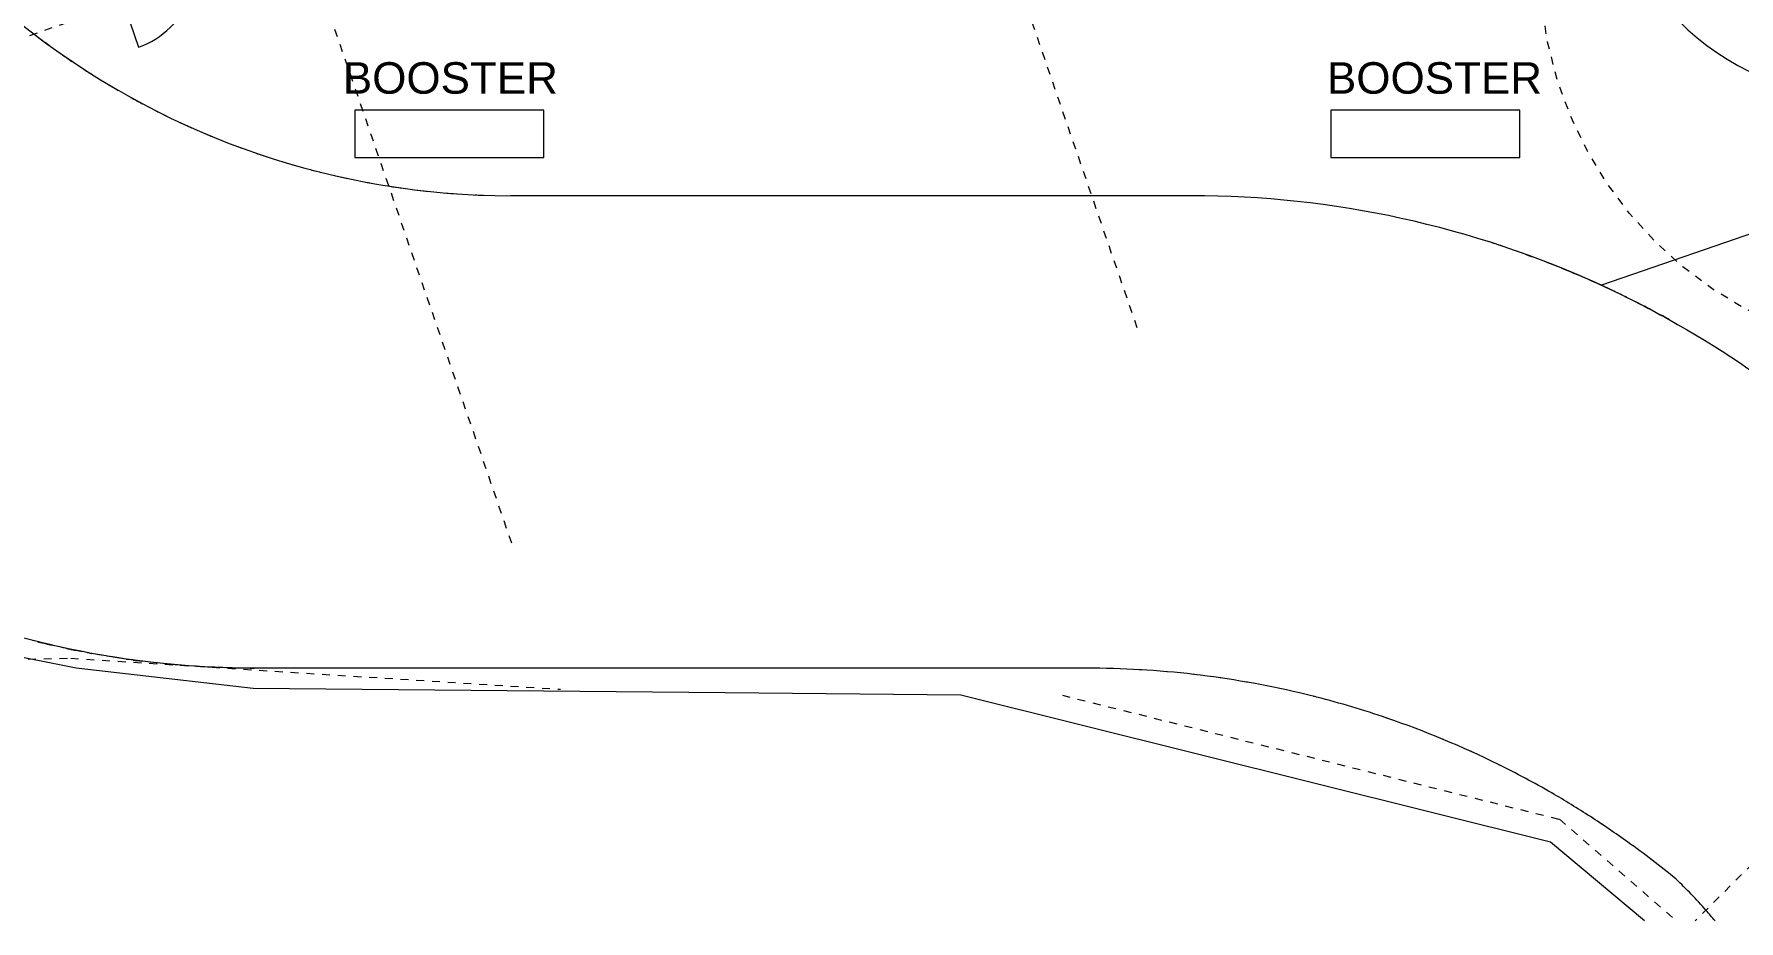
# Model space of a CAD drawing. Header units: metres. Extents: x -2477 to -2336, y 3945 to 4052.
# Drawn here: x -2448.5 to -2426.84, y 3945.45 to 3956.71 of the extents above; entities that cross this region are included whole.
import ezdxf

# ---------------------------------------------------------------- set-up
doc = ezdxf.new("R2010")
doc.units = ezdxf.units.M
for name, pattern in [('03 Dash Tight', [0.0045, 0.003, -0.0015]), ('AEC_Double Dash', [0.039, 0.015, -0.004, 0.006, -0.004, 0.006, -0.004]), ('Grid Line', [0.021, 0.012, -0.003, 0.003, -0.003])]:
    doc.linetypes.add(name, pattern=pattern)
for name, color, linetype, lineweight in [('A-DETL', 90, 'Continuous', 13), ('A-DOOR', 31, 'Continuous', 5), ('A-FLOR', 192, 'Continuous', 5), ('A-GENM', 13, 'Continuous', 5), ('C-PROP-LINE', 91, 'AEC_Double Dash', 13), ('C-TOPO', 7, 'Continuous', 5), ('G-ANNO-TEXT', 231, 'Continuous', 5), ('S-GRID', 1, 'Continuous', 5)]:
    doc.layers.add(name, color=color, linetype=linetype, lineweight=lineweight)
doc.styles.add('Arial_1', font='arial.ttf', dxfattribs={"height": 0.4})

# ---------------------------------------------------------------- blocks, each defined once
blk = doc.blocks.new('Generic Models 4 - Generic Models 2-823071-ROOF - Part A')
at = {"layer": 'A-GENM'}
for start, end in [(19.0004, 199.0004), (199.0004, 19.0004)]:
    blk.add_arc((-2425.288, 3959.163), 3.25, start, end, dxfattribs=at)
blk = doc.blocks.new('Generic Models 6 - Generic Models 2-971374-ROOF - Part A')
at = {"layer": 'A-GENM'}
for p, q in [((-2444.421, 3955.744), (-2444.421, 3955.144)), ((-2442.021, 3955.744), (-2444.421, 3955.744)), ((-2442.021, 3955.144), (-2442.021, 3955.744)), ((-2432.021, 3955.744), (-2432.021, 3955.144)), ((-2429.621, 3955.744), (-2432.021, 3955.744)), ((-2429.621, 3955.144), (-2429.621, 3955.744)), ((-2444.421, 3955.144), (-2442.021, 3955.144)), ((-2432.021, 3955.144), (-2429.621, 3955.144))]:
    blk.add_line(p, q, dxfattribs=at)
blk = doc.blocks.new('Curtain_Wall_Louvre_DoubleDoor - Louvre Double Door-3474692-ROOF - Part A')
at = {"layer": 'A-DOOR'}
for p, q in [((-1.072, 0.708), (-1.072, 1.114)), ((1.072, 0.05), (1.072, 1.114)), ((1.028, -0.065), (0.177, -0.065)), ((1.028, -0.067), (0.177, -0.067)), ((1.028, -0.05), (1.028, -0.065)), ((1.028, -0.065), (1.028, -0.067))]:
    blk.add_line(p, q, dxfattribs=at)
for centre, start, end in [((-1.072, 0.042), 39.2026, 90), ((1.072, 0.042), 90, 141.1755)]:
    blk.add_arc(centre, 1.072, start, end, dxfattribs=at)
blk = doc.blocks.new('Family - ___-240017-ROOF - Part A')
at = {"layer": 'C-PROP-LINE'}
for p, q in [((-2420.301, 3952.544), (-2427.393, 3945.451)), ((-2456.174, 3948.633), (-2448.033, 3948.786)), ((-2448.033, 3948.786), (-2441.808, 3948.392)), ((-2435.434, 3948.316), (-2429.117, 3946.741)), ((-2429.117, 3946.741), (-2427.633, 3945.451))]:
    blk.add_line(p, q, dxfattribs=at)

msp = doc.modelspace()

# ---------------------------------------------------------------- linework, layer by layer
at = {"layer": 'A-DETL', "linetype": '03 Dash Tight', "lineweight": 5}
msp.add_circle((-2424.37, 3957.616), 5, dxfattribs=at)
at = {"layer": 'A-FLOR'}
for p, q in [((-2409.642, 3960.044), (-2428.583, 3953.522)), ((-2433.795, 3954.66), (-2442.441, 3954.66)), ((-2435.128, 3948.66), (-2445.704, 3948.66))]:
    msp.add_line(p, q, dxfattribs=at)
for centre, radius, start, end in [((-2442.441, 3964.627), 9.967, 232.5749, 270), ((-2433.795, 3942.16), 12.5, 65.359, 90), ((-2433.795, 3942.16), 12.5, 71.5694, 72.4072)]:
    msp.add_arc(centre, radius, start, end, dxfattribs=at)
for points in [[(-2448.436, 3956.665), (-2448.392, 3956.632), (-2448.348, 3956.599), (-2448.303, 3956.566)], [(-2448.154, 3956.46), (-2448.109, 3956.429), (-2448.064, 3956.397), (-2448.018, 3956.366)], [(-2447.865, 3956.265), (-2447.819, 3956.235), (-2447.773, 3956.206), (-2447.726, 3956.177)], [(-2447.57, 3956.081), (-2447.523, 3956.053), (-2447.475, 3956.025), (-2447.428, 3955.997)], [(-2447.268, 3955.907), (-2447.22, 3955.88), (-2447.171, 3955.854), (-2447.123, 3955.828)], [(-2446.647, 3955.591), (-2446.597, 3955.568), (-2446.547, 3955.545), (-2446.497, 3955.523)], [(-2446.328, 3955.449), (-2446.278, 3955.428), (-2446.227, 3955.407), (-2446.177, 3955.387)], [(-2446.005, 3955.319), (-2445.954, 3955.299), (-2445.903, 3955.28), (-2445.852, 3955.262)], [(-2445.677, 3955.2), (-2445.626, 3955.182), (-2445.574, 3955.165), (-2445.522, 3955.148)], [(-2445.345, 3955.092), (-2445.293, 3955.077), (-2445.242, 3955.061), (-2445.19, 3955.047)], [(-2445.008, 3954.996), (-2444.957, 3954.983), (-2444.905, 3954.969), (-2444.854, 3954.956)], [(-2444.667, 3954.912), (-2444.617, 3954.9), (-2444.566, 3954.889), (-2444.515, 3954.878)], [(-2444.325, 3954.84), (-2444.275, 3954.83), (-2444.224, 3954.821), (-2444.172, 3954.812)], [(-2443.63, 3954.731), (-2443.581, 3954.725), (-2443.532, 3954.72), (-2443.483, 3954.715)], [(-2443.272, 3954.695), (-2443.227, 3954.691), (-2443.182, 3954.687), (-2443.137, 3954.684)], [(-2442.9, 3954.671), (-2442.863, 3954.669), (-2442.826, 3954.667), (-2442.789, 3954.666)], [(-2429.653, 3953.954), (-2429.589, 3953.931), (-2429.525, 3953.908), (-2429.462, 3953.885)], [(-2429.293, 3953.821), (-2429.174, 3953.775), (-2429.056, 3953.728), (-2428.939, 3953.678)], [(-2428.938, 3953.678), (-2428.82, 3953.628), (-2428.703, 3953.577), (-2428.588, 3953.524)], [(-2445.704, 3948.66), (-2446.442, 3948.66), (-2447.917, 3948.804), (-2450.047, 3949.442), (-2452.014, 3950.479), (-2453.167, 3951.411), (-2453.693, 3951.928)], [(-2432.42, 3948.346), (-2432.863, 3948.45), (-2433.762, 3948.607), (-2434.672, 3948.66), (-2435.128, 3948.66)], [(-2432.287, 3948.313), (-2432.331, 3948.324), (-2432.375, 3948.335), (-2432.42, 3948.346)], [(-2432.23, 3948.299), (-2432.234, 3948.3), (-2432.239, 3948.301), (-2432.243, 3948.302)], [(-2431.313, 3948.027), (-2431.606, 3948.127), (-2431.904, 3948.216), (-2432.204, 3948.293)], [(-2428.249, 3946.451), (-2428.405, 3946.563), (-2428.723, 3946.779), (-2429.051, 3946.98), (-2429.217, 3947.076)], [(-2427.639, 3945.984), (-2427.837, 3946.147), (-2428.04, 3946.302), (-2428.249, 3946.451)], [(-2427.257, 3945.586), (-2427.378, 3945.724), (-2427.506, 3945.857), (-2427.639, 3945.984)], [(-2427.142, 3945.452), (-2427.18, 3945.497), (-2427.218, 3945.542), (-2427.257, 3945.586)]]:
    msp.add_open_spline(points, degree=3, dxfattribs=at)
for points, knots in [([(-2446.961, 3955.744), (-2446.945, 3955.736), (-2446.895, 3955.711), (-2446.846, 3955.686), (-2446.812, 3955.67)], [-0.37935646, -0.37935646, -0.37935646, -0.37935646, -0.375, -0.36596603, -0.36596603, -0.36596603, -0.36596603]), ([(-2443.981, 3954.78), (-2443.981, 3954.78), (-2443.93, 3954.772), (-2443.879, 3954.764), (-2443.829, 3954.757)], [-0.12502947, -0.12502947, -0.12502947, -0.12502947, -0.125, -0.11258852, -0.11258852, -0.11258852, -0.11258852]), ([(-2428.586, 3953.523), (-2428.296, 3953.39), (-2427.383, 3952.928), (-2426.531, 3952.357), (-2425.981, 3951.917)], [-0.7269751, -0.7269751, -0.7269751, -0.7269751, -0.5, 0, 0, 0, 0]), ([(-2429.217, 3947.076), (-2429.439, 3947.204), (-2430.117, 3947.566), (-2430.828, 3947.862), (-2431.313, 3948.027)], [-0.6428571, -0.6428571, -0.6428571, -0.6428571, -0.5, -0.2142857, -0.2142857, -0.2142857, -0.2142857])]:
    msp.add_open_spline(points, degree=3, knots=knots, dxfattribs=at)
at = {"layer": 'C-TOPO'}
for p, q in [((-2427.72, 3953.083), (-2427.729, 3953.09)), ((-2447.962, 3948.661), (-2450.723, 3949.207)), ((-2448.285, 3948.956), (-2448.275, 3948.954)), ((-2448.17, 3948.93), (-2448.259, 3948.95)), ((-2447.907, 3948.875), (-2447.963, 3948.886)), ((-2447.918, 3948.877), (-2447.913, 3948.876)), ((-2447.823, 3948.859), (-2447.816, 3948.858)), ((-2447.57, 3948.814), (-2447.581, 3948.816)), ((-2447.565, 3948.813), (-2447.57, 3948.814)), ((-2447.545, 3948.81), (-2447.565, 3948.813)), ((-2445.715, 3948.402), (-2447.962, 3948.661)), ((-2446.08, 3948.666), (-2446.101, 3948.667)), ((-2445.762, 3948.66), (-2445.771, 3948.66)), ((-2445.753, 3948.66), (-2445.762, 3948.66)), ((-2434.424, 3948.639), (-2434.459, 3948.641)), ((-2434.098, 3948.615), (-2434.111, 3948.616)), ((-2433.755, 3948.58), (-2433.771, 3948.582)), ((-2439.718, 3948.346), (-2445.715, 3948.402)), ((-2436.723, 3948.318), (-2439.718, 3948.346)), ((-2433.419, 3948.536), (-2433.433, 3948.538)), ((-2433.082, 3948.482), (-2433.099, 3948.484)), ((-2429.234, 3946.449), (-2436.723, 3948.318)), ((-2432.247, 3948.304), (-2432.284, 3948.313)), ((-2432.245, 3948.303), (-2432.247, 3948.304)), ((-2432.23, 3948.299), (-2432.233, 3948.3)), ((-2432.212, 3948.295), (-2432.23, 3948.299)), ((-2432.204, 3948.293), (-2432.212, 3948.295)), ((-2432.034, 3948.248), (-2432.07, 3948.257)), ((-2431.66, 3948.14), (-2431.694, 3948.15)), ((-2431.306, 3948.025), (-2431.316, 3948.028)), ((-2430.591, 3947.754), (-2430.6, 3947.758)), ((-2430.227, 3947.596), (-2430.256, 3947.609)), ((-2429.878, 3947.43), (-2429.908, 3947.445)), ((-2429.538, 3947.254), (-2429.563, 3947.268)), ((-2429.208, 3947.071), (-2429.22, 3947.078)), ((-2428.542, 3946.655), (-2428.584, 3946.683)), ((-2428.038, 3945.451), (-2429.234, 3946.449)), ((-2428.231, 3946.439), (-2428.255, 3946.456)), ((-2427.925, 3946.211), (-2427.967, 3946.243)), ((-2427.441, 3945.787), (-2427.446, 3945.792)), ((-2427.242, 3945.569), (-2427.296, 3945.63))]:
    msp.add_line(p, q, dxfattribs=at)
at = {"layer": 'C-TOPO', "flags": 128}
for points in [[(-2448.391, 3948.981), (-2448.455, 3948.997), (-2448.519, 3949.013)], [(-2448.266, 3948.952), (-2448.281, 3948.955), (-2448.391, 3948.981)], [(-2448.081, 3948.911), (-2448.126, 3948.92), (-2448.17, 3948.93)], [(-2447.963, 3948.886), (-2448.022, 3948.898), (-2448.081, 3948.911)], [(-2447.804, 3948.855), (-2447.884, 3948.87), (-2447.9, 3948.873)], [(-2447.581, 3948.816), (-2447.674, 3948.831), (-2447.766, 3948.848)], [(-2447.327, 3948.776), (-2447.446, 3948.794), (-2447.533, 3948.808)], [(-2447.238, 3948.764), (-2447.263, 3948.767), (-2447.288, 3948.771)], [(-2447.115, 3948.748), (-2447.124, 3948.749), (-2447.132, 3948.75)], [(-2446.931, 3948.726), (-2447.023, 3948.737), (-2447.115, 3948.748)], [(-2446.781, 3948.711), (-2446.856, 3948.718), (-2446.931, 3948.726)], [(-2446.778, 3948.711), (-2446.779, 3948.711), (-2446.781, 3948.711)], [(-2446.704, 3948.704), (-2446.741, 3948.707), (-2446.778, 3948.711)], [(-2446.65, 3948.699), (-2446.677, 3948.702), (-2446.704, 3948.704)], [(-2446.44, 3948.684), (-2446.545, 3948.691), (-2446.65, 3948.699)], [(-2446.44, 3948.684), (-2446.44, 3948.684), (-2446.44, 3948.684)], [(-2446.293, 3948.675), (-2446.366, 3948.679), (-2446.44, 3948.684)], [(-2446.2, 3948.671), (-2446.247, 3948.673), (-2446.293, 3948.675)], [(-2446.173, 3948.67), (-2446.187, 3948.67), (-2446.2, 3948.671)], [(-2446.101, 3948.667), (-2446.137, 3948.668), (-2446.173, 3948.67)], [(-2445.771, 3948.66), (-2445.936, 3948.662), (-2446.059, 3948.665)]]:
    msp.add_lwpolyline(points, dxfattribs=at)
at = {"layer": 'C-TOPO'}
for centre, radius, start, end in [((-2442.441, 3964.627), 9.967, 198.9114, 232.5749), ((-2445.704, 3960.06), 11.4, 256.0242, 256.8925), ((-2445.704, 3960.06), 11.4, 257.9428, 258.7531)]:
    msp.add_arc(centre, radius, start, end, dxfattribs=at)
for centre, major_axis, ratio, start_param, end_param in [((-2445.689, 3960.187), (1.318, 11.453), 0.994377, 3.071325, 3.074664), ((-2445.591, 3959.842), (10.706, 3.73), 0.984701, 4.227953, 4.231434), ((-2445.704, 3960.06), (1.345, 11.321), 0.999982, 3.1248, 3.134225), ((-2445.704, 3960.06), (-0.004, 11.4), 0.999987, 3.136969, 3.141267)]:
    msp.add_ellipse(centre, major_axis=major_axis, ratio=ratio, start_param=start_param, end_param=end_param, dxfattribs=at)
for points in [[(-2428.264, 3953.37), (-2428.37, 3953.422), (-2428.476, 3953.473), (-2428.583, 3953.522)], [(-2427.947, 3953.208), (-2428.02, 3953.247), (-2428.094, 3953.285), (-2428.169, 3953.322)], [(-2427.729, 3953.09), (-2427.764, 3953.109), (-2427.798, 3953.128), (-2427.833, 3953.146)], [(-2427.265, 3945.595), (-2427.261, 3945.59), (-2427.256, 3945.585), (-2427.252, 3945.58)]]:
    msp.add_open_spline(points, degree=3, dxfattribs=at)
at = {"layer": 'S-GRID', "linetype": 'Grid Line'}
for p, q in [((-2434.482, 3952.982), (-2456.055, 4015.631)), ((-2442.429, 3950.246), (-2464.001, 4012.895)), ((-2338.592, 3994.556), (-2467.185, 3950.277))]:
    msp.add_line(p, q, dxfattribs=at)

# ---------------------------------------------------------------- block references
at = {"layer": 'A-DOOR', "rotation": 199.0637739537277}
msp.add_blockref('Curtain_Wall_Louvre_DoubleDoor - Louvre Double Door-3474692-ROOF - Part A', (-2446.521, 3957.949), dxfattribs=at)
at = {"layer": 'A-GENM'}
for name in ['Generic Models 4 - Generic Models 2-823071-ROOF - Part A', 'Generic Models 6 - Generic Models 2-971374-ROOF - Part A']:
    msp.add_blockref(name, (0, 0), dxfattribs=at)
at = {"layer": 'C-PROP-LINE'}
msp.add_blockref('Family - ___-240017-ROOF - Part A', (0, 0), dxfattribs=at)

# ---------------------------------------------------------------- texts
at = {"layer": 'G-ANNO-TEXT', "color": 253, "char_height": 0.4, "width": 3.36709, "attachment_point": 1, "style": 'Arial_1'}
for insert in [(-2444.575, 3956.355), (-2432.072, 3956.355)]:
    msp.add_mtext('BOOSTER', dxfattribs=dict(at, insert=insert))

doc.saveas('drawing.dxf')
